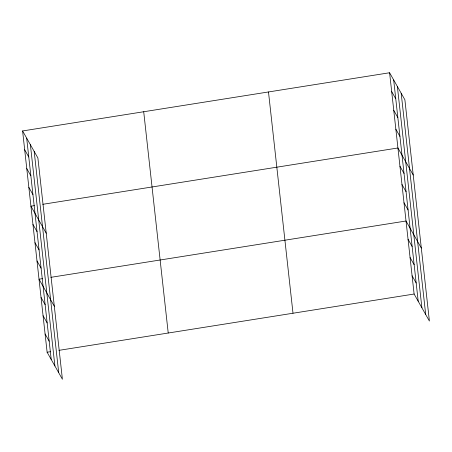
<?xml version="1.0" encoding="UTF-8"?>
<svg xmlns="http://www.w3.org/2000/svg" width="452" height="452" viewBox="0 0 452 452"><rect width="100%" height="100%" fill="white"/><g stroke="black" fill="none" stroke-linecap="round" stroke-linejoin="round"><path stroke-width="0.68" d="M22.6 130.95L37.889 157.974L62.404 379.251L47.115 352.227L22.6 130.95L389.596 72.749L404.885 99.773L429.4 321.05L414.111 294.026L389.596 72.749M34.414 205.632L30.934 206.185L46.228 233.209M42.77 204.31L397.929 147.979L413.218 175.009M42.505 278.652L39.025 279.206L54.313 306.23M50.856 277.33L406.02 221.005L421.309 248.029M47.115 352.227L50.596 351.679M58.946 350.351L414.111 294.026M391.675 91.558L395.76 98.773M393.76 110.367L397.845 117.582M395.845 129.176L399.93 136.391M399.952 166.24L404.037 173.455M401.975 184.495L406.06 191.71M403.998 202.75L408.083 209.965M408.043 239.261L412.128 246.476M410.066 257.516L414.151 264.731M412.088 275.771L416.173 282.992M24.685 149.759L28.77 156.974M26.77 168.568L30.849 175.783M28.849 187.377L32.934 194.592M32.956 224.441L37.041 231.656M34.979 242.696L39.064 249.911M37.002 260.951L41.087 268.166M41.047 297.461L45.132 304.682M43.07 315.716L47.155 322.937M45.093 333.971L49.178 341.192M401.184 93.236L425.699 314.513M397.376 86.501L421.891 307.778M393.675 79.964L418.196 301.247M268.488 91.954L293.003 313.23M143.708 111.74L168.223 333.022M34.194 151.437L58.709 372.719M30.38 144.702L54.901 365.984M26.685 138.165L51.2 359.447"/></g></svg>
